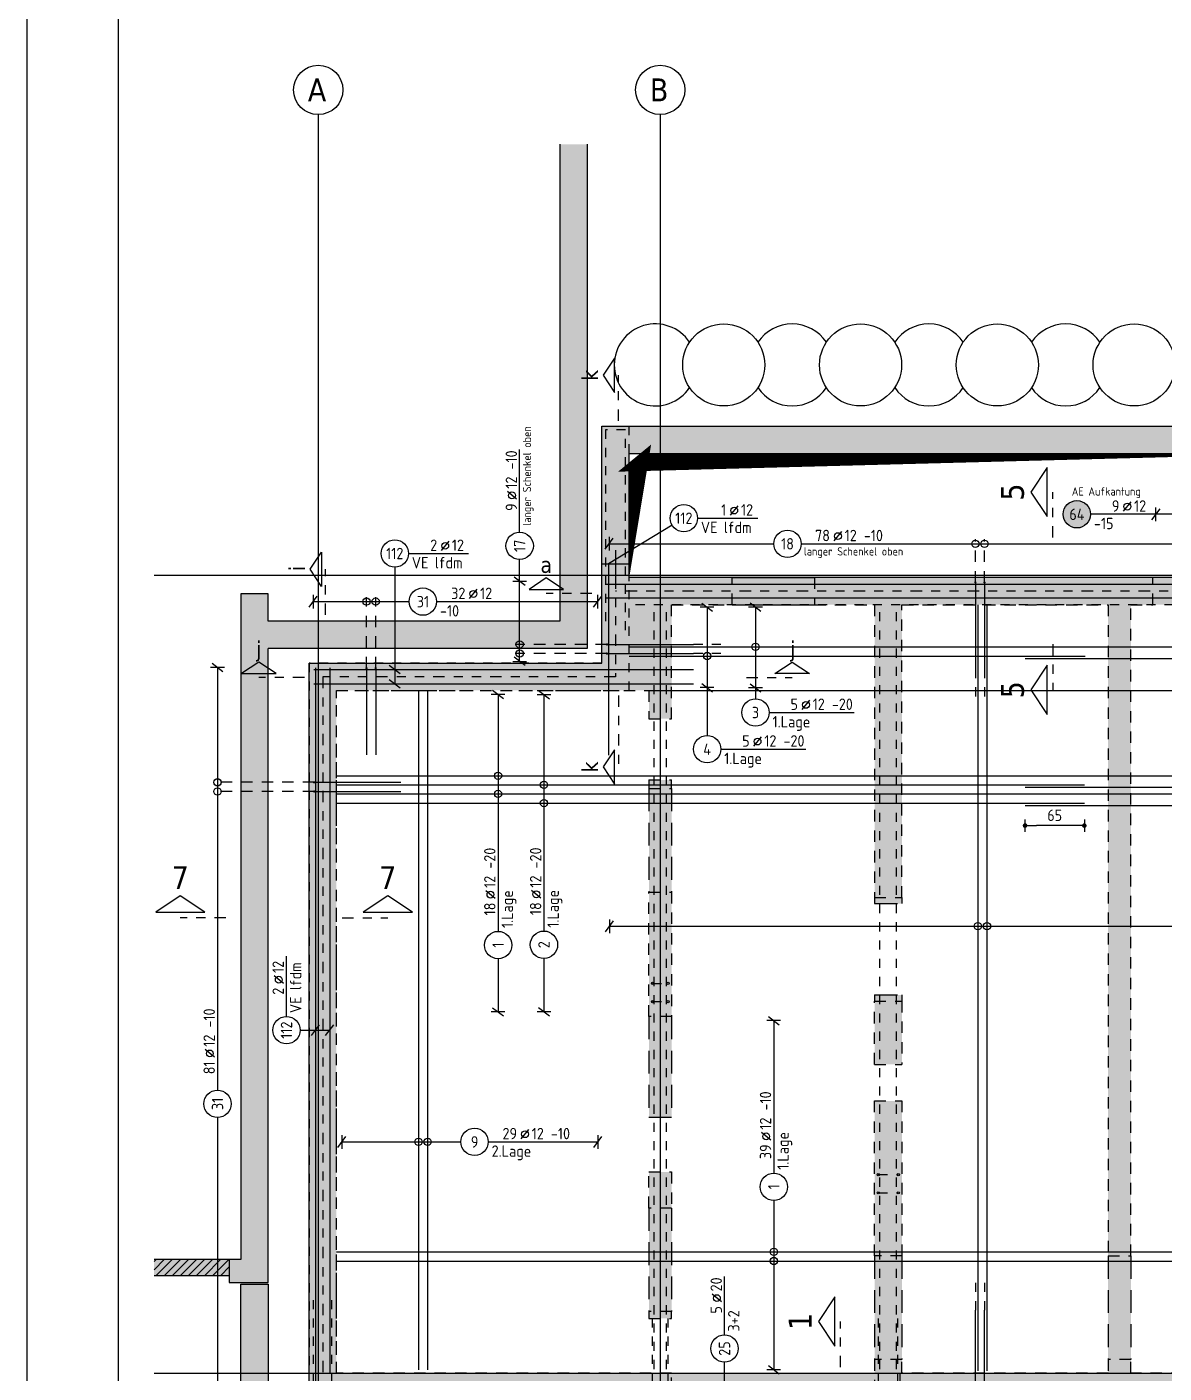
# Model space of a CAD drawing. Extents: x -14 to 117, y -15 to 42.
# Drawn here: x 0 to 12.47, y 8.82 to 23.58 of the extents above; entities that cross this region are included whole.
import ezdxf
from ezdxf.enums import TextEntityAlignment as Align

# ---------------------------------------------------------------- set-up
doc = ezdxf.new("R2010")
doc.units = 0
doc.header["$LTSCALE"] = 0.5
for name, pattern in [('AUSGEZOGEN', [1000.01, 1000, 0.01]), ('DASHDOTSMALL', [1.05, 0.5, -0.25, 0.05, -0.25]), ('DIVIDE2', [0.625, 0.25, -0.125, 0, -0.125, 0, -0.125]), ('DOT', [0.175, 0.05, -0.125]), ('HIDDEN', [0.375, 0.25, -0.125]), ('HIDDEN2', [0.187, 0.125, -0.062]), ('PUNKT', [0.175, 0.05, -0.125]), ('STRICHLINIE', [0.75, 0.5, -0.25]), ('STRICHPUNKT2', [0.55, 0.25, -0.125, 0.05, -0.125]), ('VERDECKT', [0.375, 0.25, -0.125])]:
    doc.linetypes.add(name, pattern=pattern)
for name, color, linetype in [('1.UG', 7, 'Continuous'), ('ACHSEN', 7, 'Continuous'), ('AFB', 7, 'Continuous'), ('AFU', 7, 'Continuous'), ('Bestand', 7, 'Continuous'), ('BETON', 7, 'Continuous'), ('Brüstung 1.UG', 7, 'Continuous'), ('DRUEBER', 7, 'Continuous'), ('grau_dunkel', 7, 'Continuous'), ('grau_hell', 7, 'Continuous'), ('grau_mittel', 7, 'Continuous'), ('HILFE', 7, 'Continuous'), ('MASSE', 7, 'Continuous'), ('OBJEKT', 7, 'Continuous'), ('RAHMEN', 7, 'Continuous'), ('RND', 7, 'Continuous'), ('SCHNITTE', 7, 'Continuous'), ('SCHRAFF', 7, 'Continuous'), ('SFP_Achsen', 7, 'Continuous'), ('TEXT', 7, 'Continuous'), ('Verbau', 7, 'Continuous'), ('VERDECKT', 7, 'Continuous'), ('VERDECKT2', 7, 'Continuous')]:
    doc.layers.add(name, color=color, linetype=linetype)
doc.layers.add('NOPLOT', color=7, linetype='Continuous', plot=False)
doc.styles.add('helv', font='tahoma.ttf')
doc.styles.add('txt', font='isocp.shx')
doc.linetypes.add('AFU_50M', pattern='A,0.45,["/",Standard,S=0.2,R=0,X=-0.01,Y=-0.1],0.07,["/",Standard,S=0.2,R=0,X=-0.01,Y=-0.1],0.45', length=0.97)
doc.dimstyles.new('DOT_I', dxfattribs={"dimscale": 0.5, "dimtxt": 0.25, "dimasz": 0.25, "dimexe": 0.1, "dimexo": 0.3, "dimgap": 0.1, "dimtad": 1, "dimdec": 3, "dimzin": 3, "dimtxsty": 'txt', "dimblk": 'DOT', "dimblk1": 'DOT', "dimblk2": 'DOT', "dimsah": 1, "dimcen": 0.1, "dimse1": 1, "dimse2": 1, "dimazin": 0, "dimtfac": 1, "dimtdec": 4, "dimtix": 1, "dimtmove": 2, "dimatfit": 3, "dimfxl": 0, "dimtvp": 1, "dimtolj": 1, "dimtzin": 0, "dimarcsym": 0})
pattern_1 = [(0, (-75.490723, 391.220215), (0.025, 0.05), [0, -0.05])]

# ---------------------------------------------------------------- blocks, each defined once
blk = doc.blocks.new('SCHN-2')
at = {"layer": 'SCHNITTE', "color": 6, "linetype": 'Continuous'}
blk.add_lwpolyline([(0.378, 0.088), (0, 0.34), (-0.378, 0.088)], close=True, dxfattribs=at)
at = {"layer": 'SCHNITTE', "color": 1, "linetype": 'DASHDOTSMALL', "style": 'helv'}
blk.add_attdef('SCHN-2', text='', height=0.35, dxfattribs=at).set_placement((0, 0.45), align=Align.CENTER)
blk = doc.blocks.new('lei_gre')
at = {"layer": 'RND', "color": 7, "linetype": 'Continuous'}
for p, q in [((-0.09, -0.12), (0.09, 0.12)), ((0, 0.15), (0, -0.15))]:
    blk.add_line(p, q, dxfattribs=at)
blk = doc.blocks.new('RND_LEI')
at = {"layer": 'RND', "color": 7, "linetype": 'Continuous'}
blk.add_line((1.022, 0.066), (1.19, 0.27), dxfattribs=at)
for centre, radius in [((0, 0), 0.3), ((1.106, 0.168), 0.075)]:
    blk.add_circle(centre, radius, dxfattribs=at)
at = {"layer": 'RND', "color": 7, "linetype": 'Continuous', "style": 'txt'}
blk.add_attdef('ANZ', text='', height=0.25, dxfattribs=at).set_placement((0.931, 0.057), align=Align.RIGHT)
for tag, p in [('DUM', (1.253, 0.057)), ('ABSTD', (1.674, 0.057)), ('POSTXT', (0.374, -0.327))]:
    blk.add_attdef(tag, p, '', height=0.25, dxfattribs=at)
blk.add_attdef('POSL', text='', height=0.25, dxfattribs=at).set_placement((0, 0), align=Align.MIDDLE)
blk = doc.blocks.new('DOT')
at = {"layer": 'MASSE', "color": 7, "linetype": 'Continuous'}
for p, q in [((0, 0), (-1, 0)), ((0, 0.54), (0, -0.54))]:
    blk.add_line(p, q, dxfattribs=at)
at = {"layer": 'MASSE', "color": 7, "linetype": 'Continuous', "const_width": 0.2}
blk.add_lwpolyline([(-0.1, 0, 1), (0.1, 0, 1)], format="xyb", close=True, dxfattribs=at)
blk = doc.blocks.new('*D31')
at = {"layer": 'Defpoints', "color": 0, "linetype": 'AUSGEZOGEN', "transparency": 16777216}
for p in [(10.944, 14.827), (10.944, 14.827), (11.594, 14.827)]:
    blk.add_point(p, dxfattribs=at)
at = {"layer": 'MASSE', "color": 0, "linetype": 'AUSGEZOGEN', "lineweight": -2, "transparency": 16777216}
blk.add_line((11.469, 14.827), (11.069, 14.827), dxfattribs=at)
at = {"layer": 'MASSE', "color": 0, "linetype": 'AUSGEZOGEN', "lineweight": -2, "transparency": 16777216, "xscale": 0.125, "yscale": 0.125, "zscale": 0.125, "rotation": 180}
blk.add_blockref('DOT', (10.944, 14.827), dxfattribs=at)
at = {"layer": 'MASSE', "color": 0, "linetype": 'AUSGEZOGEN', "lineweight": -2, "transparency": 16777216, "xscale": 0.125, "yscale": 0.125, "zscale": 0.125}
blk.add_blockref('DOT', (11.594, 14.827), dxfattribs=at)
at = {"layer": 'MASSE', "color": 0, "linetype": 'AUSGEZOGEN', "transparency": 16777216, "insert": (11.269, 14.94), "char_height": 0.125, "attachment_point": 5, "style": 'txt'}
blk.add_mtext('\\A1;65', dxfattribs=at)
blk = doc.blocks.new('SCHN-1')
at = {"layer": 'SCHNITTE', "color": 5, "linetype": 'Continuous'}
blk.add_lwpolyline([(0.54, 0.125), (0, 0.485), (-0.54, 0.125)], close=True, dxfattribs=at)
at = {"layer": 'SCHNITTE', "color": 6, "linetype": 'Continuous', "style": 'helv'}
blk.add_attdef('SCHN-1', text='', height=0.5, dxfattribs=at).set_placement((0, 0.635), align=Align.CENTER)
blk = doc.blocks.new('A0-38-0')
at = {"layer": 'RAHMEN'}
blk.add_line((0, 84.1), (0, 0), dxfattribs=at)
at = {"layer": 'RAHMEN', "color": 5}
blk.add_line((2, 83.6), (2, 0.5), dxfattribs=at)

msp = doc.modelspace()

# ---------------------------------------------------------------- hatches: boundary and pattern name
at = {"layer": '1.UG', "linetype": 'DOT'}
h = msp.add_hatch(dxfattribs=at)
h.set_pattern_fill('DOTS', scale=0.8, double=1)
h.set_pattern_definition(pattern_1)
h.paths.add_polyline_path([(13.3442, 8.8234), (13.0442, 8.8234), (13.0442, 8.5234), (13.3442, 8.5234)])
h.paths.add_polyline_path([(20.5442, 8.5234), (20.8442, 8.5234), (20.8442, 8.8234), (20.5442, 8.8234)])
h.paths.add_polyline_path([(28.3442, 8.8234), (28.0442, 8.8234), (28.0442, 8.5234), (28.3442, 8.5234)])
h.paths.add_polyline_path([(9.3192, 7.5234), (9.5692, 7.5234), (9.5692, 8.8234), (3.1692, 8.8234), (3.1692, 7.5234), (3.3292, 7.5234), (3.3292, 8.5234), (6.8192, 8.5234), (6.8192, 7.5234), (7.0692, 7.5234), (7.0692, 8.5234), (9.3192, 8.5234)])
h.paths.add_polyline_path([(41.7942, 7.5234), (42.0942, 7.5234), (42.0942, 8.8234), (35.5692, 8.8234), (35.5692, 7.5234), (35.8192, 7.5234), (35.8192, 8.5234), (38.0692, 8.5234), (38.0692, 7.5234), (38.3192, 7.5234), (38.3192, 8.5234), (41.7942, 8.5234)])
at = {"layer": 'Brüstung 1.UG', "linetype": 'DOT'}
h = msp.add_hatch(dxfattribs=at)
h.set_pattern_fill('DOTS', color=102, scale=0.8, double=1)
h.set_pattern_definition(pattern_1)
h.paths.add_polyline_path([(13.0442, 8.5234), (13.0442, 8.8234), (9.5692, 8.8234), (9.5692, 8.5234)])
h.paths.add_polyline_path([(20.5442, 8.5234), (20.5442, 8.8234), (13.3442, 8.8234), (13.3442, 8.5234)])
h.paths.add_polyline_path([(28.0442, 8.5234), (28.0442, 8.8234), (20.8442, 8.8234), (20.8442, 8.5234)])
h.paths.add_polyline_path([(35.5692, 8.5234), (35.5692, 8.8234), (28.3442, 8.8234), (28.3442, 8.5234)])
at = {"layer": 'DRUEBER', "linetype": 'PUNKT'}
h = msp.add_hatch(dxfattribs=at)
h.set_pattern_fill('DOTS', color=102, scale=0.8, double=1)
h.set_pattern_definition([(0, (-75.490723, 448.729915), (0.025, 0.05), [0, -0.05])])
h.paths.add_polyline_path([(14.0742, 18.9084), (14.0742, 17.5484), (13.8742, 17.5484), (13.8742, 17.2484), (14.3742, 17.2484), (14.3742, 19.2084), (6.3042, 19.2084), (6.3042, 17.2484), (7.7342, 17.2484), (7.7342, 17.5484), (6.6042, 17.5484), (6.6042, 18.9084), (7.5342, 18.9084)])
h.paths.add_polyline_path([(7.7342, 17.5484), (7.7342, 17.2484), (8.6342, 17.2484), (8.6342, 17.5484)], flags=17)
h.paths.add_polyline_path([(12.9742, 17.2484), (12.9742, 17.5484), (8.6342, 17.5484), (8.6342, 17.2484)], flags=17)
h.paths.add_polyline_path([(13.8742, 17.2484), (13.8742, 17.5484), (12.9742, 17.5484), (12.9742, 17.2484)])
at = {"layer": 'DRUEBER', "linetype": 'AUSGEZOGEN'}
h = msp.add_hatch(dxfattribs=at)
h.set_pattern_fill('DOTS', color=102, scale=0.8, double=1)
h.set_pattern_definition([(0, (-67.837014, 448.729915), (0.025, 0.05), [0, -0.05])])
h.paths.add_polyline_path([(3.0942, 16.6084), (3.0942, 8.8234), (3.3942, 8.8234), (3.3942, 16.3084), (6.6042, 16.3084), (6.6042, 17.2484), (6.3042, 17.2484), (6.3042, 16.6084)])
at = {"layer": 'grau_hell'}
h = msp.add_hatch(color=9, dxfattribs=at)
h.paths.add_polyline_path([(2.6442, 17.0684), (2.6442, 17.3684), (2.3442, 17.3684), (2.3442, 10.0684), (2.2192, 10.0684), (2.2192, 9.8184), (2.6442, 9.8184), (2.6442, 16.7684), (6.1442, 16.7684), (6.1442, 22.2988), (5.8442, 22.2988), (5.8442, 17.0684)])
h.paths.add_polyline_path([(2.6442, 9.7984), (2.3442, 9.7984), (2.3442, 8.0184), (1.3942, 8.0184), (1.3942, 7.7184), (2.6442, 7.7184)])
for points in [[(11.6627, 18.2407, 1), (11.3627, 18.2407, 1)], [(2.2192, 9.8934), (2.2192, 10.0684), (1.3942, 10.0684), (1.3942, 9.8934)]]:
    msp.add_hatch(color=9, dxfattribs=at).paths.add_polyline_path(points)
at = {"layer": 'grau_mittel'}
h = msp.add_hatch(color=61, dxfattribs=at)
h.paths.add_polyline_path([(8.6342, 17.5484), (8.6342, 17.2484), (9.2942, 17.2484), (9.2942, 14.0384), (9.5942, 14.0384), (9.5942, 17.2484), (11.8542, 17.2484), (11.8542, 10.1084), (12.1042, 10.1084), (12.1042, 17.2484), (12.3442, 17.2484), (12.3442, 17.5484)], flags=17)
h.paths.add_polyline_path([(7.0692, 15.2334), (7.0692, 15.3284), (6.8192, 15.3284), (6.8192, 15.2334)], flags=17)
h.paths.add_polyline_path([(7.0692, 14.0984), (6.8192, 14.0984), (6.8192, 12.7334), (7.0692, 12.7334)], flags=17)
h.paths.add_polyline_path([(7.0692, 11.0284), (6.8192, 11.0284), (6.8192, 10.6334), (7.0692, 10.6334)], flags=17)
h.paths.add_polyline_path([(7.0692, 9.4234), (7.0692, 9.4984), (6.8192, 9.4984), (6.8192, 9.4234)], flags=17)
h.paths.add_polyline_path([(9.5942, 11.8084), (9.2942, 11.8084), (9.2942, 10.1084), (9.5942, 10.1084)], flags=16)
h.paths.add_polyline_path([(9.2942, 12.2084), (9.5942, 12.2084), (9.5942, 12.9034), (9.2942, 12.9034)], flags=16)
h.paths.add_polyline_path([(19.2642, 12.7234), (19.2642, 12.4234), (20.5242, 12.4234), (20.5242, 12.7234)], flags=17)
h.paths.add_polyline_path([(25.5442, 12.1234), (25.5442, 12.0284), (25.8442, 12.0284), (25.8442, 12.1234)], flags=17)
h.paths.add_polyline_path([(25.8442, 10.8934), (25.5442, 10.8934), (25.5442, 10.5834), (24.9692, 10.5834), (24.9692, 10.2834), (25.8442, 10.2834)], flags=17)
h.paths.add_polyline_path([(28.0692, 10.4084), (28.3192, 10.4084), (28.3192, 14.6234), (30.2692, 14.6234), (30.2692, 14.8734), (28.0692, 14.8734)], flags=17)
h.paths.add_polyline_path([(30.5692, 14.1734), (30.8192, 14.1734), (30.8192, 14.8734), (30.4692, 14.8734), (30.4692, 14.6234), (30.5692, 14.6234)], flags=17)
h.paths.add_polyline_path([(25.8442, 18.9684), (25.5942, 18.9684), (25.5942, 18.1484), (25.8442, 18.1484)], flags=17)
h.paths.add_polyline_path([(28.0692, 19.2734), (28.3192, 19.2734), (28.3192, 19.7234), (28.0692, 19.7234)], flags=17)
h.paths.add_polyline_path([(37.1442, 18.9334), (38.7942, 18.9334), (38.7942, 20.3234), (37.1442, 20.3234)], flags=16)
h.paths.add_polyline_path([(38.7942, 17.5484), (38.7942, 18.9334), (37.1442, 18.9334), (37.1442, 17.5484)], flags=16)
h.paths.add_polyline_path([(25.5442, 7.5234), (25.8442, 7.5234), (25.8442, 10.0834), (25.5442, 10.0834), (25.5442, 8.8234), (23.8092, 8.8234), (23.8092, 10.2834), (23.9592, 10.2834), (23.9592, 10.5834), (23.5092, 10.5834), (23.5092, 8.8234), (16.7942, 8.8234), (16.7942, 9.0684), (16.4942, 9.0684), (16.4942, 8.8234), (12.1042, 8.8234), (12.1042, 8.9734), (11.8542, 8.9734), (11.8542, 8.8234), (9.5942, 8.8234), (9.5942, 8.9734), (9.2942, 8.9734), (9.2942, 7.5234), (9.5942, 7.5234), (9.5942, 8.5234), (20.5692, 8.5234), (20.5692, 7.5234), (20.8192, 7.5234), (20.8192, 8.5234), (25.5442, 8.5234)], flags=17)
h.paths.add_polyline_path([(41.7942, 7.5234), (42.0942, 7.5234), (42.0942, 8.8234), (39.0942, 8.8234), (39.0942, 20.6234), (20.9142, 20.6234), (20.9142, 17.5484), (14.3742, 17.5484), (14.3742, 19.2084), (6.3042, 19.2084), (6.3042, 16.6084), (3.0942, 16.6084), (3.0942, 7.5234), (3.3942, 7.5234), (3.3942, 8.5234), (6.8192, 8.5234), (6.8192, 7.5234), (7.0692, 7.5234), (7.0692, 8.8234), (3.3942, 8.8234), (3.3942, 16.3084), (6.8192, 16.3084), (6.8192, 15.9984), (7.0692, 15.9984), (7.0692, 17.2484), (7.7342, 17.2484), (7.7342, 17.5484), (6.6042, 17.5484), (6.6042, 18.9084), (14.0742, 18.9084), (14.0742, 17.5484), (13.7442, 17.5484), (13.7442, 17.2484), (16.4942, 17.2484), (16.4942, 11.0784), (16.7942, 11.0784), (16.7942, 12.4234), (17.2542, 12.4234), (17.2542, 12.7234), (16.7442, 12.7234), (16.7442, 17.2484), (23.0442, 17.2484), (23.0442, 12.7234), (22.5342, 12.7234), (22.5342, 12.4234), (23.4892, 12.4234), (23.4892, 12.7234), (23.2942, 12.7234), (23.2942, 17.2484), (25.5942, 17.2484), (25.5942, 12.7234), (24.4992, 12.7234), (24.4992, 12.4234), (25.5442, 12.4234), (25.5442, 12.3234), (25.8442, 12.3234), (25.8442, 17.5484), (21.2142, 17.5484), (21.2142, 20.3234), (25.5942, 20.3234), (25.5942, 20.1034), (25.8442, 20.1034), (25.8442, 20.3234), (36.8442, 20.3234), (36.8442, 17.5484), (28.3192, 17.5484), (28.3192, 18.1384), (28.0692, 18.1384), (28.0692, 17.2484), (30.5692, 17.2484), (30.5692, 17.0634), (30.8192, 17.0634), (30.8192, 17.2484), (38.7942, 17.2484), (38.7942, 8.8234), (30.8192, 8.8234), (30.8192, 13.9734), (30.5692, 13.9734), (30.5692, 8.8234), (28.3192, 8.8234), (28.3192, 9.2734), (28.0692, 9.2734), (28.0692, 7.5234), (28.3192, 7.5234), (28.3192, 8.5234), (29.9992, 8.5234), (29.9992, 8.6234), (30.1992, 8.6234), (30.1992, 8.5234), (33.6892, 8.5234), (33.6892, 8.6234), (33.8892, 8.6234), (33.8892, 8.5234), (35.5692, 8.5234), (35.5692, 7.5234), (35.8192, 7.5234), (35.8192, 8.5234), (38.0692, 8.5234), (38.0692, 7.5234), (38.3192, 7.5234), (38.3192, 8.5234), (41.7942, 8.5234)])
h = msp.add_hatch(color=61, dxfattribs=at)
h.paths.add_polyline_path([(7.0692, 15.2334), (6.8192, 15.2334), (6.8192, 14.0984), (7.0692, 14.0984)])
h.paths.add_polyline_path([(7.0692, 12.7334), (6.8192, 12.7334), (6.8192, 11.6284), (7.0692, 11.6284)])
h.paths.add_polyline_path([(6.8192, 9.4984), (7.0692, 9.4984), (7.0692, 10.6334), (6.8192, 10.6334)])
h.paths.add_polyline_path([(9.5942, 10.1084), (9.2942, 10.1084), (9.2942, 8.9734), (9.5942, 8.9734)])
h.paths.add_polyline_path([(9.2942, 12.9709), (9.2942, 12.9034), (9.5942, 12.9034), (9.5942, 12.9709)])
h.paths.add_polyline_path([(9.2942, 14.0384), (9.2942, 13.9709), (9.5942, 13.9709), (9.5942, 14.0384)])
h.paths.add_polyline_path([(11.8542, 8.9734), (12.1042, 8.9734), (12.1042, 10.1084), (11.8542, 10.1084)])
h.paths.add_polyline_path([(16.4942, 9.0684), (16.7942, 9.0684), (16.7942, 11.0784), (16.4942, 11.0784)])
h.paths.add_polyline_path([(19.2642, 12.4234), (19.2642, 12.7234), (17.2542, 12.7234), (17.2542, 12.4234)])
h.paths.add_polyline_path([(22.5342, 12.4234), (22.5342, 12.7234), (20.5242, 12.7234), (20.5242, 12.4234)])
h.paths.add_polyline_path([(23.4892, 12.7234), (23.4892, 12.4234), (24.4992, 12.4234), (24.4992, 12.7234)])
h.paths.add_polyline_path([(25.5442, 10.8934), (25.8442, 10.8934), (25.8442, 12.0284), (25.5442, 12.0284)])
h.paths.add_polyline_path([(24.9692, 10.2834), (24.9692, 10.5834), (23.9592, 10.5834), (23.9592, 10.2834)])
h.paths.add_polyline_path([(28.3192, 10.4084), (28.0692, 10.4084), (28.0692, 9.2734), (28.3192, 9.2734)])
h.paths.add_polyline_path([(30.8192, 17.0634), (30.5692, 17.0634), (30.5692, 15.4234), (30.8192, 15.4234)])
h.paths.add_polyline_path([(28.0692, 18.1384), (28.3192, 18.1384), (28.3192, 19.2734), (28.0692, 19.2734)])
h.paths.add_polyline_path([(25.8442, 20.1034), (25.5942, 20.1034), (25.5942, 18.9684), (25.8442, 18.9684)])
h.paths.add_polyline_path([(8.6342, 17.2484), (8.6342, 17.5484), (7.7342, 17.5484), (7.7342, 17.2484)])
at = {"layer": 'SCHRAFF', "linetype": 'AUSGEZOGEN'}
h = msp.add_hatch(dxfattribs=at)
h.set_pattern_fill('ANSI33', color=8, scale=0.5, double=1)
h.set_pattern_definition([(45, (-75.49072, 448.72992), (-0.088388348, 0.088388348), []), (45, (-75.40234, 448.72992), (-0.088388348, 0.088388348), [0.0625, -0.03125])])
h.paths.add_polyline_path([(2.6442, 16.7684), (6.1442, 16.7684), (6.1442, 22.2988), (5.8442, 22.2988), (5.8442, 17.0684), (2.6442, 17.0684), (2.6442, 17.3684), (2.3442, 17.3684), (2.3442, 10.0684), (2.2192, 10.0684), (2.2192, 9.8184), (2.6442, 9.8184)])
h.paths.add_polyline_path([(2.6442, 9.7984), (2.3442, 9.7984), (2.3442, 8.0184), (1.3942, 8.0184), (1.3942, 7.7184), (2.6442, 7.7184)])
at = {"layer": 'SCHRAFF'}
h = msp.add_hatch(dxfattribs=at)
h.set_pattern_fill('ANSI31', color=8, scale=0.5, double=1)
h.set_pattern_definition([(45, (-75.490723, 448.729915), (-0.044194174, 0.044194174), [])])
h.paths.add_polyline_path([(2.2192, 9.8934), (2.2192, 10.0684), (1.3942, 10.0684), (1.3942, 9.8934)])

# ---------------------------------------------------------------- linework, layer by layer
at = {"layer": '1.UG', "color": 7, "linetype": 'PUNKT', "lineweight": -2}
for points in [[(3.0942, 8.8234), (9.5692, 8.8234), (9.5692, 7.5234)], [(3.1692, 7.5234), (3.1692, 8.8234)]]:
    msp.add_lwpolyline(points, dxfattribs=at)
at = {"layer": 'ACHSEN', "color": 140, "linetype": 'AUSGEZOGEN'}
for p, q in [((3.1942, 22.6235), (3.1942, 7.5234)), ((6.9442, 22.6235), (6.9442, 7.5234)), ((1.3942, 17.5734), (41.6205, 17.5734)), ((1.3942, 8.8234), (43.8442, 8.8234))]:
    msp.add_line(p, q, dxfattribs=at)
at = {"layer": 'AFB', "color": 1, "linetype": 'DIVIDE2'}
for p, q in [((6.4542, 17.5484), (6.4542, 16.4584)), ((21.0642, 17.3984), (6.4542, 17.3984)), ((3.2442, 16.4584), (3.2442, 8.5234)), ((6.4542, 16.4584), (3.2442, 16.4584))]:
    msp.add_line(p, q, dxfattribs=at)
at = {"layer": 'AFU', "color": 1, "linetype": 'AUSGEZOGEN'}
msp.add_line((6.4542, 17.8484), (6.4542, 17.5484), dxfattribs=at)
at = {"layer": 'AFU', "color": 8, "linetype": 'AFU_50M'}
msp.add_line((6.3042, 17.6984), (6.6042, 17.6984), dxfattribs=at)
at = {"layer": 'Bestand', "color": 8, "linetype": 'AUSGEZOGEN'}
for p, q in [((5.8442, 22.2988), (5.8442, 17.0684)), ((6.1442, 22.2988), (6.1442, 16.7684)), ((2.6442, 17.3684), (2.3442, 17.3684)), ((2.3442, 17.3684), (2.3442, 10.0684)), ((2.6442, 17.0684), (2.6442, 17.3684)), ((5.8442, 17.0684), (2.6442, 17.0684)), ((6.1442, 16.7684), (2.6442, 16.7684)), ((2.6442, 9.8184), (2.6442, 16.7684)), ((2.2192, 10.0684), (2.2192, 9.8184)), ((2.2192, 9.8184), (2.6442, 9.8184)), ((2.3442, 8.0184), (2.3442, 9.7984)), ((2.3442, 9.7984), (2.6442, 9.7984)), ((2.6442, 9.7984), (2.6442, 7.7184))]:
    msp.add_line(p, q, dxfattribs=at)
at = {"layer": 'Bestand', "color": 102, "linetype": 'AUSGEZOGEN'}
msp.add_line((2.3442, 10.0684), (2.2192, 10.0684), dxfattribs=at)
at = {"layer": 'BETON', "color": 6, "linetype": 'AUSGEZOGEN'}
for p, q in [((6.3042, 16.6084), (6.3042, 19.2084)), ((6.3042, 19.2084), (14.3742, 19.2084)), ((3.0942, 16.6084), (6.3042, 16.6084)), ((3.0942, 7.5234), (3.0942, 16.6084))]:
    msp.add_line(p, q, dxfattribs=at)
msp.add_lwpolyline([(6.6042, 18.9084), (14.0742, 18.9084), (14.0742, 17.5484), (6.6042, 17.5484)], close=True, dxfattribs=at)
at = {"layer": 'Brüstung 1.UG', "color": 102, "linetype": 'DOT'}
msp.add_line((9.5692, 8.8234), (13.0442, 8.8234), dxfattribs=at)
at = {"layer": 'DRUEBER', "color": 102, "linetype": 'PUNKT'}
for p, q in [((6.3042, 19.2084), (14.3742, 19.2084)), ((6.3042, 16.6084), (6.3042, 19.2084)), ((6.6042, 16.3084), (6.6042, 19.2084)), ((6.6042, 18.9084), (14.0742, 18.9084)), ((14.0742, 17.5484), (6.6042, 17.5484)), ((14.3742, 17.2484), (6.6042, 17.2484)), ((6.3042, 16.6084), (3.0942, 16.6084)), ((3.0942, 16.6084), (3.0942, 8.8234)), ((3.3942, 8.8234), (3.3942, 16.3084)), ((3.3942, 16.3084), (6.6042, 16.3084))]:
    msp.add_line(p, q, dxfattribs=at)
at = {"layer": 'grau_dunkel', "color": 21}
msp.add_lwpolyline([(6.6042, 17.5484, 0, 0.2218, 0), (6.7147, 18.8993, 0, 0, 0), (6.6055, 18.8097, 0.1974, 0, 0), (14.0742, 18.9084, 0, 0, 0)], format="xyseb", dxfattribs=at)
at = {"layer": 'HILFE', "color": 8, "linetype": 'AUSGEZOGEN'}
for p, q in [((2.2192, 10.0684), (1.3942, 10.0684)), ((1.3942, 9.8934), (2.2192, 9.8934))]:
    msp.add_line(p, q, dxfattribs=at)
at = {"layer": 'NOPLOT', "color": 191, "linetype": 'AUSGEZOGEN'}
msp.add_line((6.8192, 16.3084), (19.3775, 16.3084), dxfattribs=at)
at = {"layer": 'OBJEKT', "color": 7, "linetype": 'AUSGEZOGEN'}
for p, q in [((7.7342, 17.5484), (8.6342, 17.5484)), ((7.7342, 17.2484), (8.6342, 17.2484))]:
    msp.add_line(p, q, dxfattribs=at)
at = {"layer": 'OBJEKT', "color": 7, "linetype": 'HIDDEN2'}
msp.add_line((3.0942, 8.8234), (16.7942, 8.8234), dxfattribs=at)
at = {"layer": 'RND', "color": 7, "linetype": 'AUSGEZOGEN'}
for p, q in [((5.4025, 18.0448), (5.4025, 18.951)), ((7.3523, 18.1977), (8.0123, 18.1977)), ((12.3763, 18.2407), (11.6627, 18.2407)), ((13.7026, 18.2407), (12.3763, 18.2407)), ((6.3838, 17.917), (8.1894, 17.917)), ((8.4894, 17.917), (14.0399, 17.917)), ((4.1831, 17.8106), (4.8431, 17.8106)), ((5.4025, 17.5062), (5.4025, 17.7448)), ((5.4025, 16.628), (5.4025, 17.5062)), ((3.1378, 17.2829), (4.1919, 17.2829)), ((4.4919, 17.2829), (6.2571, 17.2829)), ((7.4582, 17.2226), (7.4582, 16.3395)), ((7.9885, 17.2233), (7.9885, 16.3376)), ((2.0896, 16.5622), (2.0896, 11.9255)), ((5.166, 16.2652), (5.166, 13.6672)), ((5.6688, 16.2625), (5.6688, 13.6705)), ((7.4582, 16.3395), (7.4582, 15.8145)), ((7.9885, 16.3376), (7.9885, 16.217)), ((8.1385, 16.067), (9.0697, 16.067)), ((7.6082, 15.6645), (8.5394, 15.6645)), ((6.3873, 13.7235), (13.8102, 13.7235)), ((2.8458, 12.7339), (2.8458, 13.3939)), ((5.166, 13.3672), (5.166, 12.7841)), ((5.6688, 13.3705), (5.6688, 12.7862)), ((8.1893, 12.6885), (8.1893, 11.0161)), ((2.0896, 11.6255), (2.0896, 8.5833)), ((3.4531, 11.3585), (4.7583, 11.3585)), ((5.0583, 11.3585), (6.2599, 11.3585)), ((8.1893, 10.7161), (8.1893, 8.8605)), ((7.6487, 9.2424), (7.6487, 9.8824))]:
    msp.add_line(p, q, dxfattribs=at)
at = {"layer": 'RND', "color": 102, "linetype": 'AUSGEZOGEN'}
for p, q in [((7.074, 18.12), (6.3783, 17.6984)), ((4.0331, 17.6606), (4.0331, 16.3797)), ((2.9958, 12.5839), (3.3197, 12.5838)), ((7.6487, 8.5985), (7.6487, 8.9424))]:
    msp.add_line(p, q, dxfattribs=at)
at = {"layer": 'RND', "color": 102, "linetype": 'VERDECKT'}
for p, q in [((10.3993, 17.4934), (10.3993, 17.967)), ((10.4993, 17.4934), (10.4993, 17.967)), ((3.7238, 16.5534), (3.7238, 17.3329)), ((3.8238, 16.5534), (3.8238, 17.3329)), ((6.3592, 16.8138), (5.3525, 16.8138)), ((6.3592, 16.7138), (5.3525, 16.7138)), ((3.1492, 15.3014), (2.0396, 15.3014)), ((3.1492, 15.2014), (2.0396, 15.2014))]:
    msp.add_line(p, q, dxfattribs=at)
at = {"layer": 'RND', "color": 1, "linetype": 'HIDDEN2'}
for points in [[(6.5642, 16.9684), (6.5642, 19.1684), (6.3442, 19.1684), (6.3442, 16.9684)], [(6.8783, 8.8674), (6.8783, 17.2174)], [(7.0108, 8.8674), (7.0108, 17.2174)], [(9.3524, 8.8674), (9.3524, 17.2174)], [(9.535, 8.8674), (9.535, 17.2174)], [(6.8592, 13.0966), (7.0292, 13.0966)], [(6.8592, 12.8966), (7.0292, 12.8966)], [(9.3342, 10.9998), (9.5542, 10.9998)], [(9.3342, 10.7998), (9.5542, 10.7998)], [(3.1414, 7.5234), (3.1414, 9.6234)], [(3.3438, 7.5234), (3.3438, 9.6234)], [(6.858, 7.5234), (6.858, 9.4234)], [(7.0301, 7.5234), (7.0301, 9.4234)], [(9.3354, 7.5234), (9.3354, 9.4234)], [(9.5508, 7.5234), (9.5508, 9.4234)]]:
    msp.add_lwpolyline(points, dxfattribs=at)
at = {"layer": 'RND', "color": 1, "linetype": 'AUSGEZOGEN'}
for points in [[(6.3783, 17.6984), (6.3783, 15.5985)], [(6.3542, 17.4727), (21.9193, 17.4727)], [(10.3993, 17.4934), (10.3993, 16.5434)], [(10.4993, 17.4934), (10.4993, 16.5434)], [(6.3542, 17.323), (21.9193, 17.323)], [(10.4266, 17.2484), (10.4266, 8.8484)], [(10.5266, 17.2484), (10.5266, 8.8484)], [(6.3592, 16.8138), (7.3092, 16.8138)], [(6.3592, 16.7138), (7.3092, 16.7138)], [(6.6042, 16.7864), (16.5042, 16.7864)], [(6.6042, 16.6864), (11.6042, 16.6864)], [(3.1442, 16.5369), (7.3088, 16.5369)], [(3.1645, 16.5584), (3.1645, 8.8234)], [(3.3197, 16.5584), (3.3197, 8.8234)], [(3.7238, 16.5534), (3.7238, 15.6034)], [(3.8238, 16.5534), (3.8238, 15.6034)], [(10.9442, 16.6591), (19.1442, 16.6591)], [(3.1442, 16.3797), (7.3088, 16.3797)], [(4.2936, 16.3084), (4.2936, 8.8584)], [(4.3936, 16.3084), (4.3936, 8.8584)], [(3.3942, 15.3741), (16.4942, 15.3741)], [(3.1492, 15.3014), (4.0992, 15.3014)], [(3.3942, 15.2741), (11.5942, 15.2741)], [(10.9442, 15.2468), (19.1442, 15.2468)], [(3.1492, 15.2014), (4.0992, 15.2014)], [(3.3942, 15.1741), (16.4942, 15.1741)], [(3.3942, 15.0741), (11.5942, 15.0741)], [(10.9442, 15.0468), (19.1442, 15.0468)], [(3.3942, 10.1523), (16.4942, 10.1523)], [(3.3942, 10.0523), (16.4942, 10.0523)], [(10.3993, 8.5634), (10.3993, 9.5134)], [(10.4993, 8.5634), (10.4993, 9.5134)]]:
    msp.add_lwpolyline(points, dxfattribs=at)
at = {"layer": 'RND', "color": 7, "linetype": 'AUSGEZOGEN', "const_width": 0.0125}
for points in [[(10.3993, 17.4996, 1), (10.3993, 17.4871, 1)], [(10.4993, 17.4996, 1), (10.4993, 17.4871, 1)], [(6.353, 16.8138, 1), (6.3655, 16.8138, 1)], [(6.353, 16.7138, 1), (6.3655, 16.7138, 1)], [(3.7238, 16.5596, 1), (3.7238, 16.5471, 1)], [(3.8238, 16.5596, 1), (3.8238, 16.5471, 1)], [(3.143, 15.3014, 1), (3.1555, 15.3014, 1)], [(3.143, 15.2014, 1), (3.1555, 15.2014, 1)]]:
    msp.add_lwpolyline(points, format="xyb", close=True, dxfattribs=at)
at = {"layer": 'RND', "color": 1, "linetype": 'DOT'}
for points in [[(7.6092, 16.8138), (7.3092, 16.8138)], [(7.6092, 16.7138), (7.3092, 16.7138)], [(10.3993, 16.5434), (10.3993, 16.2434)], [(10.4993, 16.5434), (10.4993, 16.2434)], [(10.3993, 9.8134), (10.3993, 9.5134)], [(10.4993, 9.8134), (10.4993, 9.5134)]]:
    msp.add_lwpolyline(points, dxfattribs=at)
at = {"layer": 'RND', "color": 7, "linetype": 'AUSGEZOGEN'}
for centre, radius in [((10.3993, 17.917), 0.04), ((10.4993, 17.917), 0.04), ((3.7238, 17.2829), 0.04), ((3.8238, 17.2829), 0.04), ((5.4025, 16.8138), 0.04), ((5.4025, 16.7138), 0.04), ((7.4582, 16.6864), 0.04), ((7.9885, 16.7864), 0.04), ((5.166, 15.3741), 0.04), ((2.0896, 15.3014), 0.04), ((2.0896, 15.2014), 0.04), ((5.166, 15.1741), 0.04), ((5.6688, 15.2741), 0.04), ((5.6688, 15.0741), 0.04), ((10.4266, 13.7235), 0.04), ((10.5266, 13.7235), 0.04), ((6.8592, 13.0966), 0.0125), ((7.0292, 13.0966), 0.0125), ((6.8592, 12.8966), 0.0125), ((7.0292, 12.8966), 0.0125), ((4.2936, 11.3585), 0.04), ((4.3936, 11.3585), 0.04), ((9.3342, 10.9998), 0.0125), ((9.5542, 10.9998), 0.0125), ((9.3342, 10.7998), 0.0125), ((9.5542, 10.7998), 0.0125), ((8.1893, 10.1523), 0.04), ((8.1893, 10.0523), 0.04)]:
    msp.add_circle(centre, radius, dxfattribs=at)
at = {"layer": 'SCHNITTE', "color": 6, "linetype": 'STRICHPUNKT2'}
for p, q in [((6.4867, 19.2654), (6.4867, 19.7654)), ((3.2751, 17.1375), (3.2751, 17.6375)), ((6.1946, 17.3731), (5.6946, 17.3731)), ((3.0423, 16.45), (2.5423, 16.45)), ((7.8905, 16.45), (8.3905, 16.45)), ((6.4867, 16.2539), (6.4867, 15.4702))]:
    msp.add_line(p, q, dxfattribs=at)
at = {"layer": 'SCHNITTE', "color": 5, "linetype": 'STRICHPUNKT2'}
for p, q in [((11.2483, 17.9847), (11.2483, 18.4847)), ((11.2483, 16.8167), (11.2483, 16.3167)), ((2.1816, 13.8139), (1.6816, 13.8139)), ((3.4567, 13.8139), (3.9567, 13.8139)), ((8.9212, 8.8889), (8.9212, 9.3889))]:
    msp.add_line(p, q, dxfattribs=at)
at = {"layer": 'SFP_Achsen', "color": 7, "linetype": 'AUSGEZOGEN'}
for centre in [(3.1942, 22.894), (6.9442, 22.894)]:
    msp.add_circle(centre, 0.2705, dxfattribs=at)
at = {"layer": 'Verbau', "color": 171}
for centre in [(7.6401, 19.8784), (9.1401, 19.8784), (10.6401, 19.8784), (12.1401, 19.8784)]:
    msp.add_circle(centre, 0.45, dxfattribs=at)
for centre, start, end in [((6.8901, 19.8784), 33.55731, 326.44269), ((8.3901, 19.8784), 33.55731, 146.44269), ((9.8901, 19.8784), 33.55731, 146.44269), ((11.3901, 19.8784), 33.55731, 146.44269), ((8.3901, 19.8784), 213.55731, 326.44269), ((9.8901, 19.8784), 213.55731, 326.44269), ((11.3901, 19.8784), 213.55731, 326.44269)]:
    msp.add_arc(centre, 0.45, start, end, dxfattribs=at)
at = {"layer": 'VERDECKT', "color": 7, "linetype": 'VERDECKT', "lineweight": -2}
for p, q in [((6.3042, 16.6084), (6.3042, 19.2084)), ((6.3042, 19.2084), (14.3742, 19.2084)), ((6.6042, 17.5484), (6.6042, 18.9084)), ((6.6042, 18.9084), (14.0742, 18.9084)), ((7.7342, 17.5484), (6.6042, 17.5484)), ((7.7342, 17.2484), (7.7342, 17.5484)), ((12.3442, 17.5484), (8.6342, 17.5484)), ((8.6342, 17.5484), (8.6342, 17.2484)), ((12.3442, 17.2484), (12.3442, 17.5484)), ((7.0692, 15.9984), (7.0692, 17.2484)), ((7.0692, 17.2484), (7.7342, 17.2484)), ((8.6342, 17.2484), (9.2942, 17.2484)), ((9.2942, 17.2484), (9.2942, 14.0384)), ((9.5942, 14.0384), (9.5942, 17.2484)), ((9.5942, 17.2484), (11.8542, 17.2484)), ((11.8542, 17.2484), (11.8542, 10.1084)), ((12.1042, 10.1084), (12.1042, 17.2484)), ((12.1042, 17.2484), (12.3442, 17.2484)), ((3.0942, 16.6084), (6.3042, 16.6084)), ((3.0942, 7.5234), (3.0942, 16.6084)), ((6.3042, 16.6084), (6.3042, 16.6084)), ((3.3942, 8.8234), (3.3942, 16.3084)), ((3.3942, 16.3084), (6.8192, 16.3084)), ((6.8192, 16.3084), (6.8192, 15.9984)), ((6.8192, 15.3284), (6.8192, 15.2334)), ((6.8192, 15.2334), (7.0692, 15.2334)), ((7.0692, 15.2334), (7.0692, 15.3284)), ((6.8192, 14.0984), (7.0692, 14.0984)), ((6.8192, 12.7334), (6.8192, 14.0984)), ((7.0692, 14.0984), (7.0692, 12.7334)), ((9.2942, 14.0384), (9.5942, 14.0384)), ((9.2942, 12.9034), (9.5942, 12.9034)), ((9.2942, 12.2084), (9.2942, 12.9034)), ((9.5942, 12.9034), (9.5942, 12.2084)), ((7.0692, 12.7334), (6.8192, 12.7334)), ((9.2942, 10.1084), (9.2942, 11.8084)), ((9.5942, 11.8084), (9.5942, 10.1084)), ((6.8192, 10.6334), (6.8192, 11.0284)), ((7.0692, 11.0284), (7.0692, 10.6334)), ((7.0692, 10.6334), (6.8192, 10.6334)), ((9.5942, 10.1084), (9.2942, 10.1084)), ((11.8542, 10.1084), (12.1042, 10.1084)), ((7.0692, 9.4984), (6.8192, 9.4984)), ((6.8192, 9.4984), (6.8192, 9.4234)), ((7.0692, 9.4234), (7.0692, 9.4984)), ((9.5942, 8.9734), (9.2942, 8.9734)), ((9.2942, 8.9734), (9.2942, 7.5234)), ((9.5942, 8.8234), (9.5942, 8.9734)), ((12.1042, 8.9734), (11.8542, 8.9734)), ((11.8542, 8.9734), (11.8542, 8.8234)), ((12.1042, 8.8234), (12.1042, 8.9734)), ((7.0692, 8.8234), (3.3942, 8.8234)), ((11.8542, 8.8234), (9.5942, 8.8234)), ((16.4942, 8.8234), (12.1042, 8.8234))]:
    msp.add_line(p, q, dxfattribs=at)
at = {"layer": 'VERDECKT', "color": 7, "linetype": 'VERDECKT'}
for p, q in [((6.8192, 15.9984), (7.0692, 15.9984)), ((6.8192, 15.3284), (7.0692, 15.3284)), ((9.2942, 12.2084), (9.5942, 12.2084)), ((9.2942, 11.8084), (9.5942, 11.8084)), ((6.8192, 11.0284), (7.0692, 11.0284)), ((6.8192, 9.4234), (7.0692, 9.4234))]:
    msp.add_line(p, q, dxfattribs=at)
at = {"layer": 'VERDECKT', "color": 7, "linetype": 'HIDDEN'}
msp.add_line((7.0692, 7.5234), (7.0692, 8.8234), dxfattribs=at)
at = {"layer": 'VERDECKT2', "color": 7, "linetype": 'STRICHLINIE'}
for p, q in [((6.8192, 15.2334), (6.8192, 14.0984)), ((7.0692, 15.2334), (7.0692, 14.0984)), ((9.2942, 14.0384), (9.2942, 13.9709)), ((9.5942, 14.0384), (9.5942, 13.9709)), ((9.2942, 13.9709), (9.5942, 13.9709)), ((9.2942, 12.9709), (9.2942, 12.9034)), ((9.2942, 12.9709), (9.5942, 12.9709)), ((9.5942, 12.9709), (9.5942, 12.9034)), ((6.8192, 12.7334), (6.8192, 11.6284)), ((7.0692, 12.7334), (7.0692, 11.6284)), ((6.8192, 11.6284), (7.0692, 11.6284)), ((6.8192, 10.6334), (6.8192, 9.4984)), ((7.0692, 10.6334), (7.0692, 9.4984)), ((9.2942, 10.1084), (9.2942, 8.9734)), ((9.5942, 10.1084), (9.5942, 8.9734)), ((11.8542, 10.1084), (11.8542, 8.9734)), ((12.1042, 10.1084), (12.1042, 8.9734))]:
    msp.add_line(p, q, dxfattribs=at)

# ---------------------------------------------------------------- block references
at = {"layer": 'RAHMEN', "color": 191, "linetype": 'AUSGEZOGEN', "xscale": 0.5, "yscale": 0.5, "zscale": 0.5}
msp.add_blockref('A0-38-0', (0, 0), dxfattribs=at)
at = {"layer": 'RND', "color": 7, "linetype": 'AUSGEZOGEN', "xscale": 0.5, "yscale": 0.5, "zscale": 0.5, "rotation": 90}
for p, values in [((5.4025, 17.8948), {'POSL': '17', 'DUM': '12', 'ANZ': '9', 'ABSTD': '-10'}), ((5.166, 13.5172), {'POSL': '1', 'DUM': '12', 'ANZ': '18', 'ABSTD': '-20', 'POSTXT': '1.Lage'}), ((5.6688, 13.5205), {'POSL': '2', 'DUM': '12', 'ANZ': '18', 'ABSTD': '-20', 'POSTXT': '1.Lage'}), ((2.8458, 12.5839), {'POSL': '112', 'DUM': '12', 'ANZ': '2', 'POSTXT': 'VE lfdm'}), ((2.0896, 11.7755), {'POSL': '31', 'DUM': '12', 'ANZ': '81', 'ABSTD': '-10'}), ((8.1893, 10.8661), {'POSL': '1', 'DUM': '12', 'ANZ': '39', 'ABSTD': '-10', 'POSTXT': '1.Lage'}), ((7.6487, 9.0924), {'POSL': '25', 'DUM': '20', 'ANZ': '5', 'POSTXT': '3+2 '})]:
    msp.add_blockref('RND_LEI', p, dxfattribs=at).add_auto_attribs(values)
at = {"layer": 'RND', "color": 7, "linetype": 'AUSGEZOGEN', "xscale": 0.5, "yscale": 0.5, "zscale": 0.5}
for p, values in [((7.2023, 18.1977), {'POSL': '112', 'DUM': '12', 'ANZ': '1', 'POSTXT': 'VE lfdm'}), ((11.5127, 18.2407), {'POSL': '64', 'DUM': '12', 'ANZ': '9', 'POSTXT': '-15'}), ((8.3394, 17.917), {'POSL': '18', 'DUM': '12', 'ANZ': '78', 'ABSTD': '-10'}), ((4.0331, 17.8106), {'POSL': '112', 'DUM': '12', 'ANZ': '2', 'POSTXT': 'VE lfdm'}), ((4.3419, 17.2829), {'POSL': '31', 'DUM': '12', 'ANZ': '32', 'POSTXT': '-10'}), ((7.9885, 16.067), {'POSL': '3', 'DUM': '12', 'ANZ': '5', 'ABSTD': '-20', 'POSTXT': '1.Lage'}), ((7.4582, 15.6645), {'POSL': '4', 'DUM': '12', 'ANZ': '5', 'ABSTD': '-20', 'POSTXT': '1.Lage'}), ((4.9083, 11.3585), {'POSL': '9', 'DUM': '12', 'ANZ': '29', 'ABSTD': '-10', 'POSTXT': '2.Lage'})]:
    msp.add_blockref('RND_LEI', p, dxfattribs=at).add_auto_attribs(values)
at = {"layer": 'RND', "color": 7, "linetype": 'AUSGEZOGEN'}
for p, xscale, yscale, zscale, rotation in [((12.3763, 18.2407), 0.5, 0.5, 0.5, 180), ((5.4025, 17.5062), 0.5, 0.5, 0.5, 90), ((7.4582, 17.2226), 0.5, 0.5, 0.5, 270), ((7.9885, 17.2233), 0.5, 0.5, 0.5, 270), ((2.0896, 16.5622), 0.5, 0.5, 0.5, 270), ((4.0331, 16.5369), 0.5, 0.5, 0.5, 90), ((5.4025, 16.628), 0.5, 0.5, 0.5, 90), ((4.0331, 16.3797), 0.5, 0.5, 0.5, 90), ((5.166, 16.2652), 0.5, 0.5, 0.5, 270), ((5.6688, 16.2625), 0.5, 0.5, 0.5, 270), ((7.4582, 16.3395), 0.5, 0.5, 0.5, 270), ((7.9885, 16.3376), 0.5, 0.5, 0.5, 270), ((5.166, 12.7841), 0.5, 0.5, 0.5, 270), ((5.6688, 12.7862), 0.5, 0.5, 0.5, 270), ((8.1893, 12.6885), 0.5, 0.5, 0.5, 270), ((3.1645, 12.5839), 0.4999999999999997, 0.4999999999999997, 0.4999999999999997, 359.9948857577601), ((8.1893, 8.8605), 0.5, 0.5, 0.5, 270)]:
    msp.add_blockref('lei_gre', p, dxfattribs=dict(at, xscale=xscale, yscale=yscale, zscale=zscale, rotation=rotation))
at = {"layer": 'RND', "color": 7, "linetype": 'AUSGEZOGEN', "xscale": 0.5, "yscale": 0.5, "zscale": 0.5}
for p in [(6.3838, 17.917), (3.1378, 17.2829), (6.2571, 17.2829), (6.3873, 13.7235), (3.3197, 12.5838), (3.4531, 11.3585), (6.2599, 11.3585)]:
    msp.add_blockref('lei_gre', p, dxfattribs=at)
at = {"layer": 'SCHNITTE', "color": 6, "linetype": 'STRICHPUNKT2', "xscale": 0.5, "yscale": 0.5, "zscale": 0.5, "rotation": 90}
for p in [(6.4867, 19.7654), (6.4867, 15.4702)]:
    msp.add_blockref('SCHN-2', p, dxfattribs=at).add_auto_attribs({'SCHN-2': 'k'})
at = {"layer": 'SCHNITTE', "color": 5, "linetype": 'STRICHPUNKT2', "xscale": 0.5, "yscale": 0.5, "zscale": 0.5, "rotation": 90}
for p, values in [((11.2483, 18.4847), {'SCHN-1': '5'}), ((11.2483, 16.3167), {'SCHN-1': '5'}), ((8.9212, 9.3889), {'SCHN-1': '1'})]:
    msp.add_blockref('SCHN-1', p, dxfattribs=at).add_auto_attribs(values)
at = {"layer": 'SCHNITTE', "color": 6, "linetype": 'STRICHPUNKT2'}
ref = msp.add_blockref('SCHN-2', (3.2751, 17.6375), dxfattribs=dict(at, xscale=-0.5, yscale=0.5, zscale=0.5, rotation=90))
ref.add_attrib('SCHN-2', 'i', dxfattribs={"color": 1, "linetype": 'DASHDOTSMALL', "height": 0.175, "rotation": 90, "style": 'helv'}).set_placement((3.0502, 17.6457), align=Align.CENTER)
at = {"layer": 'SCHNITTE', "color": 6, "linetype": 'STRICHPUNKT2', "xscale": 0.5, "yscale": 0.5, "zscale": 0.5}
for p, values in [((5.6946, 17.3731), {'SCHN-2': 'a'}), ((2.5423, 16.45), {'SCHN-2': 'j'})]:
    msp.add_blockref('SCHN-2', p, dxfattribs=at).add_auto_attribs(values)
at = {"layer": 'SCHNITTE', "color": 6, "linetype": 'STRICHPUNKT2'}
ref = msp.add_blockref('SCHN-2', (8.3905, 16.45), dxfattribs=dict(at, xscale=-0.5, yscale=0.5, zscale=0.5))
ref.add_attrib('SCHN-2', 'j', dxfattribs={"color": 1, "linetype": 'DASHDOTSMALL', "height": 0.175, "style": 'helv'}).set_placement((8.3987, 16.6749), align=Align.CENTER)
at = {"layer": 'SCHNITTE', "color": 5, "linetype": 'STRICHPUNKT2', "xscale": 0.5, "yscale": 0.5, "zscale": 0.5}
for p in [(1.6816, 13.8139), (3.9567, 13.8139)]:
    msp.add_blockref('SCHN-1', p, dxfattribs=at).add_auto_attribs({'SCHN-1': '7'})

# ---------------------------------------------------------------- texts
at = {"layer": 'SFP_Achsen', "color": 6, "linetype": 'AUSGEZOGEN', "style": 'helv'}
for s, p in [('A', (3.0802, 22.7696)), ('B', (6.8302, 22.7696))]:
    msp.add_text(s, height=0.25, dxfattribs=at).set_placement(p)
at = {"layer": 'TEXT', "color": 102, "linetype": 'AUSGEZOGEN', "style": 'txt'}
msp.add_text('langer Schenkel oben', height=0.09, rotation=90, dxfattribs=at).set_placement((5.5277, 18.117))
for s, p in [('AE Aufkantung', (11.4564, 18.4459)), ('langer Schenkel oben', (8.5194, 17.7886))]:
    msp.add_text(s, height=0.09, dxfattribs=at).set_placement(p)

# ---------------------------------------------------------------- dimensions: what is measured, and where the dimension line sits
at = {"layer": 'MASSE', "color": 7, "linetype": 'AUSGEZOGEN'}
dim = msp.add_linear_dim(base=(10.9442, 14.8274), p1=(11.5942, 14.8274), p2=(10.9442, 14.8274), dimstyle='DOT_I', override={"dimdec": 0, "dimlfac": 100}, dxfattribs=at)
dim.commit()
dim.dimension.update_dxf_attribs({"geometry": '*D31', "text_midpoint": (11.2692, 14.9399)})

doc.saveas('drawing.dxf')
